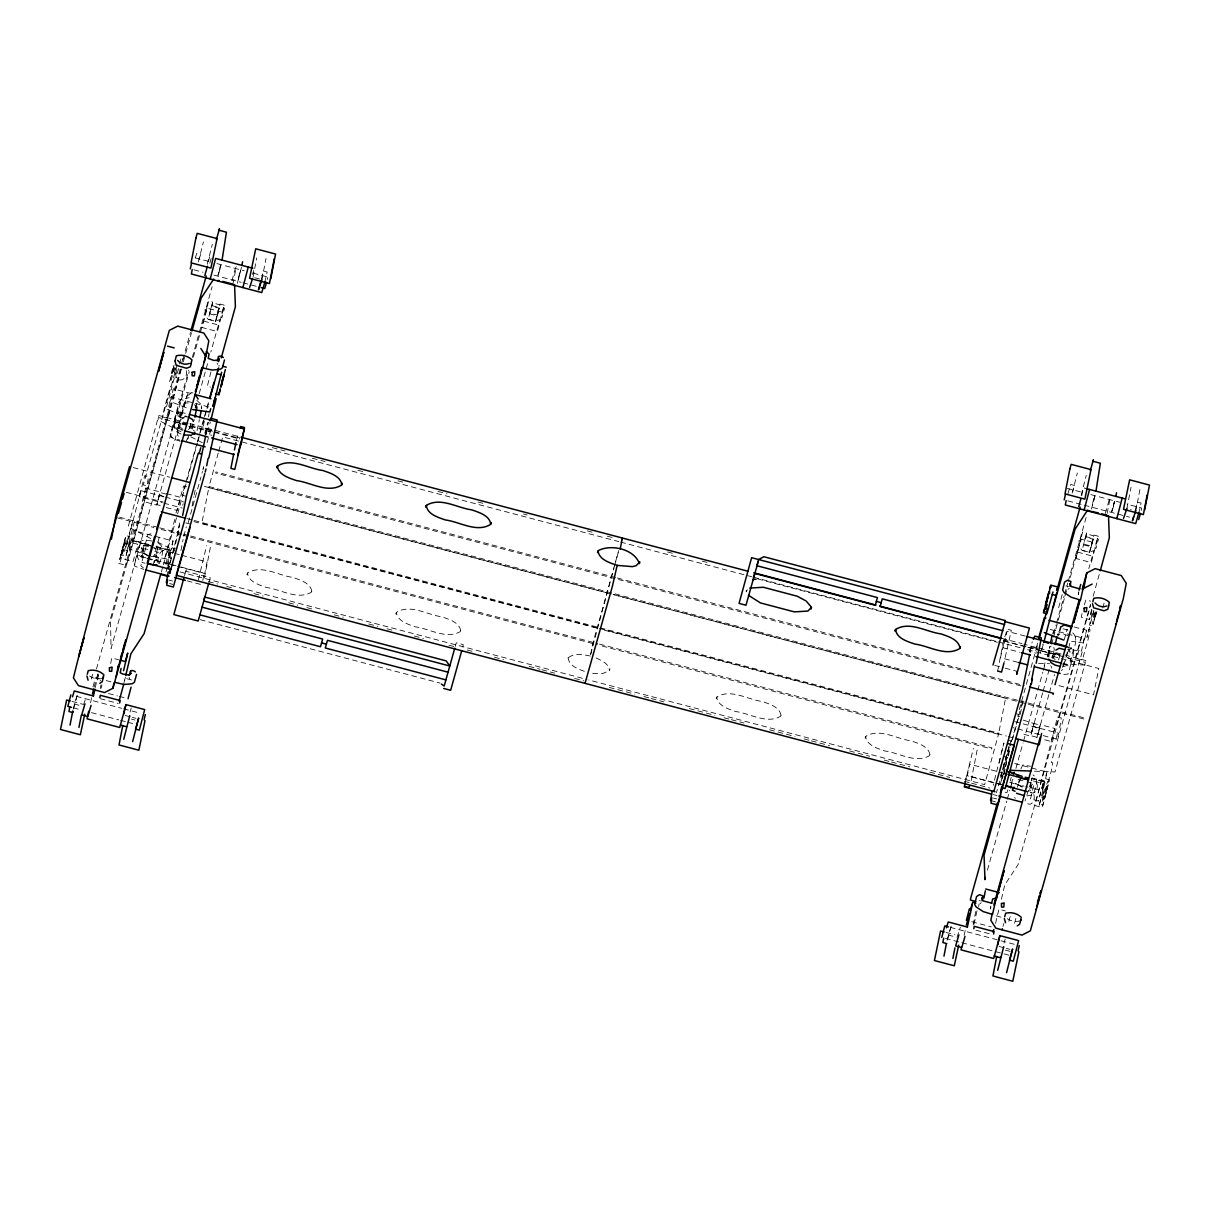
<?xml version="1.0" encoding="UTF-8"?>
<svg xmlns="http://www.w3.org/2000/svg" width="1210" height="1210" viewBox="0 0 1210 1210"><rect width="100%" height="100%" fill="white"/><g stroke="black" fill="none" stroke-linecap="round" stroke-linejoin="round"><path stroke-width="0.75" stroke-dasharray="5 3.75" d="M1031.147 788.028L1030.345 786.061L1033.491 783.702L1030.602 784.564L1032.251 788.194L1025.793 786.606M154.366 562.68L154.986 560.411L156.846 559.534L155.53 560.533L156.423 555.042L156.453 556.161M158.465 563.285L157.058 560.079L150.963 559.791M205.745 434.45L206.487 430.231L205.125 434.647M180.986 431.758L158.011 419.991L158.404 417.511L210.359 431.849L206.456 430.805M141.056 490.685L139.483 496.72M157.663 501.53L158.298 498.747M168.084 567.248L170.852 556.661M209.542 256.807L207.833 264.582M205.851 434.632L207.001 428.234L205.307 433.634L211.871 435.373M218.949 366.554L219.071 365.254M1030.073 652.523L1031.222 646.11L1029.528 651.524L1036.078 653.249M1031.601 732.564L1032.221 729.781M1036.925 737.722L1040.343 724.654L1054.772 728.465L1051.354 741.548L1044.139 739.643M1039.42 728.163L1039.163 729.464M1056.028 739.023L1057.601 732.973M1093.462 623.044L1093.371 624.194L1092.282 623.906L1094.793 612.729M178.672 413.578L178.944 412.262M1070.895 649.437L1071.168 648.136M186.567 370.668C187.974 384.069 170.368 382.194 177.658 369.957M1003.468 773.946L1003.544 773.13L1001.986 778.091M1082.043 613.591L1081.271 617.236L1089.272 619.444L1091.692 609.144M156.135 546.421L170.489 550.217L168.583 559.383L153.262 556.403M151.159 546.209L131.618 539.736L133.523 530.57L173.03 541.006L171.109 550.172L155.787 547.192M198.364 579.953L206.577 545.695M202.811 580.543L204.021 573.116L178.581 566.401M964.975 783.248L973.354 748.385M1011.439 785.003L1012.316 779.573M1030.602 784.564L1029.453 791.552L1030.784 790.553L1028.545 791.113M1031.858 777.924L1044.427 781.236L1042.521 790.402L1030.602 788.088M1014.645 763.495L1046.953 772.04L1045.047 781.206L1031.419 778.559M123.511 684.981L124.993 678.205L131.391 679.899L130.952 682.334M978.648 906.441L979.087 903.991M73.129 709.241L77.576 693.784L73.704 708.122M91.325 679.097L93.352 671.777M96.452 669.024L180.29 368.687M100.218 688.671L100.914 685.117M129.349 547.933L130.801 540.416L150.554 545.634M110.7 663.473L111.774 657.983L118.565 659.768M217.679 314.086L219.917 304.829L212.415 302.848L208.18 319.304L215.667 321.285L219.948 319.485L210.843 352.08M168.84 558.37L170.307 550.852L152.354 546.103M173.68 552.441L179.73 525.049L171.185 558.491M178.263 535.168L178.898 531.886L177.341 531.477L180.396 520.557M209.254 313.738L216.756 315.719L215.667 321.285L219.373 308.217L211.886 306.236L212.688 302.077L208.665 301.018L201.888 327.441L217.422 331.555L224.198 305.132L220.19 304.058L215.758 321.134L208.18 319.304L204.974 315.523M204.339 421.095L203.068 427.644L208.377 429.036L210.298 422.214M180.94 550.505L183.088 539.478M232.91 284.108L236.313 266.639M192.088 505.931L193.872 496.781M194.22 494.95L195.294 489.46M202.932 470.04L203.567 466.757L202.947 469.48M253.011 277.287L256.777 257.911M261.92 279.631L266.018 258.501M204.399 578.032L210.48 546.723M236.268 440.742L238.415 433.014M462.764 647.017L463.233 644.597L456.276 642.767L455.278 646.367M590.601 654.338L615.179 563.164M590.737 654.338L593.898 639.621L613.984 567.747M971.161 780.722L977.256 749.413M997.66 671.066L1003.74 639.757L1007.416 629.23L1011.318 630.259L1003.861 663.367M947.052 940.276L951.499 924.803M604.38 630.138L998.492 734.319L1005.601 698.185L613.213 594.458M194.16 520.481L998.81 733.199L984.653 784.625L588.726 679.959M999.324 762.981L1000.746 755.63M996.45 792.837L997.312 789.374M973.112 925.015L975.88 910.827M1004.088 773.901L1005.162 768.395M1005.51 766.55L1007.31 757.369L1002.379 756.068M1005.661 766.58L1007.431 757.49M1008.429 756.023L1009.866 749.111M1020.302 714.323L1023.1 699.97L1010.305 745.678M1036.577 647.985L1037.53 643.07M990.869 906.048L990.294 908.982L991.096 906.124M1008.822 921.354L1010.743 914.578M1091.601 545.12L1093.84 535.864L1086.353 533.882L1082.103 550.338L1089.59 552.32L1093.885 550.52L1088.818 568.624M1078.836 591.66L1078.261 594.579L1079.063 591.72M1042.763 789.404L1044.23 781.872L1031.661 778.559M1070.29 577.336L1078.897 546.557L1082.103 550.338L1089.59 552.32L1090.679 546.739L1083.192 544.757M1089.696 552.168L1094.112 535.092L1098.135 536.151L1091.344 562.574L1075.811 558.476L1082.602 532.052L1086.625 533.111L1085.809 537.255L1093.311 539.236L1089.59 552.32M1107.18 513.388L1110.236 497.658M1126.949 508.321L1131.047 487.176M1139.941 489.536L1135.842 510.665L1130.503 509.259M169.097 567.369L169.385 566.038M993.319 785.26L993.591 783.929M181.152 434.057C167.161 429.187 177.855 412.202 178.611 402.552L181.364 398.998L189.123 397.757M178.762 425.663L183.875 402.945L183.285 403.822L185.463 402.597L184.707 402.839L190.56 403.066M192.269 429.232L194.296 419.689M197.018 430.669L199.363 419.658M208.407 416.875L209.088 413.714M1047.905 657L1049.811 646.427M1054.379 648.741L1052.685 656.697L1052.655 655.608L1053.199 657.938L1051.551 657.015L1049.327 658.104M1069.791 643.342L1065.375 661.159M1072.726 632.86C1080.908 640.453 1070.079 652.78 1070.941 661.704L1068.188 665.258L1063.045 666.604M1050.25 629.412L1084.357 638.426L1081.407 651.192L1067.598 649.226M1074.117 626.962L1086.686 630.289L1083.736 643.039L1071.652 641.315M1062.229 594.488L1057.737 611.111M90.569 702.662L91.688 697.505M95.318 687.462L98.328 673.713M964.128 935.406L965.625 928.524M101.232 688.127L101.973 684.739M974.035 924.228L977.393 908.997M220.356 267.107C222.035 258.759 215.682 283.442 218.859 272.855M217.558 313.435L217.24 315.039L209.754 313.057L211.705 305.585L219.191 307.567L218.012 311.605M241.516 267.198L238.385 279.631M267.274 279.495L267.712 277.559M1114.108 503.375C1115.786 495.026 1109.434 519.71 1112.61 509.138M1094.384 618.96L1092.917 625.903L1089.484 624.995L1092.358 612.245M1141.196 510.529L1141.68 508.049L1127.145 504.207M174.769 519.453L163.879 561.788M592.386 645.868L592.976 643.281M1007.779 755.675L1009.972 746.933M178.082 416.225L180.683 414.606L181.273 412.595L179.246 412.111L180.774 414.848L180.214 416.875L178.082 416.255M124.554 680.655L125.386 677.071M1011.167 777.289L1010.259 781.01M1001.426 899.166L1004.784 884.888L1018.018 864.696L1090.618 605.257M170.232 562.332L170.791 560.064M994.454 780.223L1003.952 742.94L1001.472 752.438M181.031 369.065L167.948 418.358L162.639 416.951L164.227 408.768L170.444 386.595L172.001 387.003L165.8 409.192L169.536 410.175L128.562 559.141L125.885 565.267L118.716 563.361L125.961 535.637L129.394 536.544L126.929 544.439L144.716 475.711L148.467 476.695L147.075 485.921L143.325 484.923L177.22 364.694M1002.303 778.907L1002.803 776.88M1093.825 610.369L1086.958 637.473L1088.546 629.291L1090.104 629.714L1088.516 637.882L1082.315 660.07L1077.006 658.663L1078.594 650.496L1082.33 651.479L1051.278 762.512L1052.836 762.92L1051.248 771.088L1045.032 793.276L1043.474 792.868L1038.679 806.556L1045.939 778.832L1049.372 779.739L1049.267 781.04L1042.99 805.058L1042.128 807.463L1034.943 805.573L1057.51 717.016L1061.261 717.999L1059.869 727.225L1056.118 726.227L1090.528 604.183M121.983 550.005C118.731 566.643 124.312 546.648 125.099 543.411L123.995 543.108L122.86 546.754M172.788 368.445C170.005 375.236 173.317 376.113 173.877 368.732M92.958 686.796L95.484 677.766L99.038 678.704M173.423 367.507L174.074 364.921M219.645 269.921L220.991 265.096M239.474 275.154C243.27 259.424 236.661 283.533 238.022 280.387M168.568 569.214L169.309 566.235M183.814 536.287L186.295 526.789M202.025 473.125L202.433 471.507M261.526 278.769L263.236 270.995L267.138 272.038L265.005 281.476M947.627 939.141L951.105 926.164M1008.021 754.163L1009.201 749.519M1081.755 495.601L1083.464 487.827L1086.504 488.643M1093.583 500.955C1097.379 485.21 1090.77 509.319 1092.116 506.173M1094.914 496.115L1092.494 505.417M1038.8 730.946L1040.207 725.153L1033.96 723.504L1030.784 735.65L1037.03 737.298L1037.409 736.24M1113.397 506.188L1114.743 501.363M1093.916 611.852L1092.827 616.722L1095.171 617.342L1096.895 611.534M1094.082 619.943L1095.882 613.016M1096.26 612.472L1094.884 618.431L1093.779 618.144L1095.806 611.247M1135.464 509.803L1137.158 502.029L1141.06 503.058L1138.943 512.511M198.319 261.92L203.416 241.955M207.213 264.279L212.325 244.314M1072.257 492.954L1077.354 472.989M1081.15 495.298L1086.247 475.333M157.814 562.09C158.329 543.335 175.495 549.068 166.088 565.01M165.77 564.193L169.097 552.531M1000.201 784.776L1001.396 780.269M94.093 687.265L97.889 673.562M995.558 923.366L998.916 909.224L1005.313 910.918M178.611 368.551L175.843 377.989M1092.025 610.021L1089.272 619.444M173.801 366.963L170.368 379.38M171.971 373.905L173.892 366.827M174.89 367.25L171.049 380.363L169.96 380.076M175.768 368.127L174.089 373.845L171.76 373.224L172.697 370.215M176.841 369.504L172.939 382.708L169.506 381.8L170.716 377.974M219.842 269.633L217.482 278.058M182.725 505.205L183.133 503.662M167.706 565.872L172.001 547.812L175.435 548.72M170.065 563.27L171.744 557.069M1067.885 493.801L1070.668 484.454L1074.571 485.482L1072.741 491.336M1008.989 746.267L1000.851 775.474L1002.061 771.36M1038.12 733.85L1038.951 730.734M1113.593 505.901L1111.234 514.326M1003.014 926.436L1003.816 923.487M138.227 549.506L139.74 544.969L148.936 546.617L145.896 547.298L140.829 565.705L143.4 567.959M153.004 565.327L157.134 550.278L154.577 548.009M169.476 553.923L170.489 550.217M172.001 544.727L173.03 541.006M965.58 779.527L966.729 775.368L1001.245 784.503M1003.816 764.902L1004.466 762.512M1003.907 774.521L1004.935 770.8M1020.953 768.925L1022.768 764.902L1030.557 766.293M1017.428 787.302L1018.351 783.944M1030.996 781.902L1025.036 800.99M1043.398 784.957L1044.427 781.236M1045.939 775.746L1046.953 772.04M179.488 363.923L181.47 356.874M182.831 359.597L190.454 332.342M209.784 263.281L211.81 256.021M181.303 369.126L110.549 621.955L111.033 648.62L188.745 370.215M183.33 361.851L191.482 332.735M98.645 675.074L97.118 680.625L100.717 680.322M192.299 357.495L212.128 286.634M174.573 424.15L189.259 371.651M193.313 357.162L207.273 308.187L222.806 312.286M189.562 428.113L191.074 422.683M195.128 408.209L197.154 400.964M199.181 393.719L208.302 361.124M231.927 280.675L235.859 266.654M188.594 436.341L186.174 441.06M176.01 513.055L183.587 485.981L187.338 486.98M196.867 443.692L182.196 495.208L185.932 496.191M197.366 441.892L206.471 409.328M206.986 407.528L209.012 400.283M161.353 571.982L162.881 566.552M163.38 564.737L177.083 515.747M177.598 513.932L186.733 481.277M187.248 479.462L197.396 443.178M197.911 441.363L199.937 434.103M200.437 432.288L206.532 410.523M207.046 408.708L209.073 401.448M204.838 433.195L207.893 422.275M167.842 567.898L169.551 561.833L171.109 562.257M205.307 433.634L208.498 422.275M207.046 442.709L210.389 431.259M188.2 522.659L200.996 476.952M218.224 453.084L208.725 487.66L1017.247 701.407M218.723 451.285L222.746 436.901L618.794 541.596M184.525 575.642L186.537 568.428L185.977 571.302L210.283 577.73L208.801 583.038M615.678 561.364L618.688 550.611M614.483 565.962L618.491 551.624M998.492 734.319L998.81 733.199M1029.528 651.524L1032.251 641.784M1019.274 709.665L1037.484 644.552M998.386 785.925L1009.201 747.251M1009.7 745.496L1011.167 740.217L1013.768 740.913M1012.392 739.461L1019.516 714.641L1015.614 713.613M1040.464 652.901L1043.005 643.811M1041.886 649.377L1043.338 644.144M1044.154 665.893L1045.047 662.747M987.421 870.156L1006.75 801.111M1007.249 799.296L1009.79 790.221M1010.305 788.406L1012.846 779.316M1015.901 768.41L1023.01 742.97M1023.524 741.155L1037.257 692.09M1037.756 690.275L1042.839 672.11M1043.353 670.295L1045.38 663.019M1047.421 655.76L1049.962 646.669M1053.517 633.949L1056.058 624.874M1056.572 623.044L1064.195 595.789M1064.709 593.974L1067.764 583.084M1068.264 581.254L1086.565 515.853M1048.495 655.185L1051.036 646.125M1051.535 644.325L1053.063 638.895M1053.562 637.08L1064.709 597.241M1065.223 595.441L1067.749 586.381M1075.811 558.476L1081.211 539.206L1096.744 543.32M1042.627 692.922L1033.491 725.622L1036.35 727.8L1039.723 727.286L1048.873 694.57M1043.141 691.107L1050.265 665.682M1052.292 658.406L1054.333 651.146M1049.388 692.755L1054.47 674.59M1058.538 660.055L1060.565 652.795M1064.134 640.075L1067.175 629.17M1105.365 513.448L1109.782 497.673M1062.531 667.36L1063.847 662.626M1093.159 596.197L1099.754 572.602M1014.57 923.154L1016.582 915.834M1102.734 607.995L1104.654 601.204M195.491 407.936L198.077 398.877M191.195 428.718L192.753 423.288M1058.175 635.991L1059.204 632.361M1053.804 657.378L1055.347 651.948M1063.499 665.787L1067.114 653.113L1066.691 651.388M1083.419 641.723L1084.357 638.426M1085.748 633.571L1086.686 630.289M210.948 371.924L207.334 386.202L210.57 387.155M1084.326 604.864L1085.869 599.903L1090.649 601.158M195.309 257.927L196.731 253.419L200.633 254.448L198.818 260.301M181.878 362.501L183.073 358.387M158.707 497.204L159.251 495.495M237.311 283.306L238.688 278.103M252.512 274.504L253.692 270.435M166.027 571.755L167.222 567.641M130.075 712.04L131.27 707.971M1091.42 509.092L1092.781 503.889M1032.644 728.239L1033.174 726.514M1038.377 732.489L1037.847 734.213M1004.013 943.074L1005.192 939.005M1007.945 789.631L1006.932 792.671L1003.755 791.839M83.611 704.613L85.895 697.822M956.974 937.342L960.392 927.163M173.151 552.259L173.892 550.142M1037.182 649.498L1037.772 647.849M1002.455 769.983L1003.317 767.579M129.606 542.095L125.053 559.549L133.009 561.652L135.762 552.229L137.577 544.197L129.606 542.095L125.053 559.549M1043.035 783.566L1038.467 801.005L1030.512 798.903L1032.312 790.886L1035.064 781.463L1043.035 783.566L1038.467 801.005M1052.534 633.571L1053.865 631.181L1057.343 629.23M1057.298 635.008L1057.797 633.98L1057.207 634.857L1062.41 633.692L1068.339 635.719M747.296 589.693L746.131 591.841L746.615 590.147L746.872 592.658M159.13 563.754C161.807 557.583 166.224 545.68 156.982 542.791M187.535 439.094L188.624 437.778M1061.397 670.733L1062.471 669.402M1047.255 654.852L1048.783 653.279L1052.261 652.765L1061.004 655.064M1068.037 589.315L1069.247 588.332M980.055 903.719L981.28 902.721M142.447 548.039L143.158 549.96L140.012 552.38L142.916 551.473L141.268 547.782L147.726 549.431M1016.203 783.46L1015.16 783.778L1024.008 786.137M190.197 394.021L186.824 395.912L182.181 412.202L182.604 413.926L187.157 416.724M185.387 416.618L182.014 418.509L177.371 434.798L179.625 438.171M151.008 533.776L147.938 534.548L142.886 552.955L148.225 556.192M151.069 556.706L154.139 555.934L159.191 537.527L158.586 536.453M1053.154 647.94L1054.122 647.91M1026.866 795.983L1033.068 794.773C1035.064 789.147 1039.859 778.998 1032.977 774.884M1038.467 663.307L1049.615 663.715M1062.637 664.199L1084.931 665.031L1085.854 660.554L1023.811 644.159M1034.565 771.193L1055.014 771.965L1085.37 662.414L1067.114 657.59M592.718 673.425L602.55 673.577L608.751 670.99L609.916 668.843L609.447 670.537C609.084 663.504 601.113 660.357 595.622 657.771M141.146 552.743L146.501 554.165M148.618 545.226L142.735 545.483L144.05 544.485L142.024 556.963L141.54 555.481L144.988 557.961M180.23 441.227L173.968 439.275L171.034 437.052L170.232 434.874L173.317 423.818L174.86 422.26L178.324 421.73L187.066 424.045M164.016 496.992L159.554 494.603L188.019 392.857L189.804 392.116L192.934 392.947M180.759 412.202L177.855 412.081L176.388 413.276L173.529 425.512L175.662 428.264L182.649 430.291M1063.802 674.469L1067.961 674.091L1069.504 669.629L1071.319 661.083L1070.487 659.284L1067.855 657.938M179.141 416.89L186.279 418.781M1063.061 628.777L1068.4 630.198M1030.784 792.565C1037.182 795.983 1040.358 781.176 1033.385 781.055M1027.714 803.712C1034.127 807.115 1037.288 792.308 1030.315 792.187M590.268 656.032C583.326 654.58 574.962 652.856 568.776 657.348L567.611 659.48L568.08 657.786C569.139 666.695 579.998 669.78 587.258 672.306M151.885 540.991L144.429 539.993L140.436 541.263C136.337 548.448 133.962 561.5 145.034 563.21M195.112 257.821L209.632 261.662M216.908 263.583L244.148 270.783M253.223 273.188L267.758 277.029M1067.22 488.371L1083.57 492.682M1090.83 494.603L1119.885 502.286M254.796 277.755L260.135 279.162M193.918 269.815L202.993 272.22M213.898 275.094L241.138 282.308M242.953 282.777L257.473 286.619M1067.84 500.849L1082.375 504.691M1084.19 505.175L1129.58 517.169M203.658 321.104L219.191 325.218M1077.596 552.138L1093.129 556.237M191.21 393.568L173.257 388.818L170.307 401.569L189.592 408.995M208.634 406.938L170.928 396.971L167.978 409.721L187.263 417.132M180.426 412.065L188.034 414.123M1025.233 636.067L1007.068 631.272L1003.272 647.864L1019.561 652.175M1067.023 647.123L1072.136 648.636L1074.011 650.345L1072.317 659.783L1071.274 663.458L1069.716 664.729L1063 663.655M188.11 423.243L158.918 415.514L158.329 417.178L128.094 526.925L151.069 538.692M189.94 423.712L239.202 436.734M1001.91 638.366L1021.996 643.675M206.925 429.111L213.489 430.851M236.978 437.067L239.58 437.748M1003.74 639.757L1007.643 640.801M1031.147 647.002L1037.696 648.741M212.476 431.183L175.042 421.942L173.575 423.137L170.852 436.311L172.849 438.126L179.836 440.153M214.291 431.667L239.731 438.383M667.527 551.957L674.817 553.893M702.193 561.122L709.483 563.058M1003.256 640.71L1039.753 650.36M1041.583 650.844L1059.824 655.669M214.019 432.227L239.52 438.958M272.295 447.624L285.031 450.997M312.346 458.212L325.097 461.585M357.857 470.251L365.148 472.172M397.924 480.839L405.199 482.76M437.975 491.426L447.08 493.831M478.026 502.014L485.316 503.935M523.552 514.038L527.197 515.006M587.273 530.887L594.564 532.808M607.299 536.181L612.759 537.633M1026.065 646.881L1004.255 641.118L1000.458 657.711L1018.563 662.505M1027.88 647.365L1040.6 650.723M1042.415 651.207L1064.225 656.97M620.609 542.08L752.015 576.822M753.845 577.306L996.586 641.466M998.401 641.95L1020.302 647.743M1027.608 649.664L1098.786 668.48L1093.568 694.812L1055.014 684.618M757.672 578.924L997.403 642.298M994.756 665.424L1003.438 667.708M1005.162 668.177L1017.323 671.384M615.527 577.533L215.94 471.9L215.622 473.034L1023.917 686.705M617.342 578.017L1024.235 685.586M1017.565 700.272L209.043 486.541L201.798 523.34L597.725 628.005M1019.38 700.756L1085.083 718.12L1084.765 719.254L1019.062 701.891M133.221 467.559L169.718 477.209M204.399 486.375L611.383 593.974M1017.247 715.957L1019.743 716.622M166.405 493.62L180.85 497.446L177.431 510.514L162.987 506.703M1023.267 720.131L1034.051 723.61L1030.678 736.073L1021.648 733.699M166.284 494.134L160.038 492.485L156.861 504.615L161.55 505.856M163.683 496.66L140.784 490.61L139.831 493.877L139.21 496.644L162.095 502.71M165.437 497.128L183.678 501.953M1014.721 721.644L1058.735 733.275L1058.115 736.058L1057.162 739.31L1013.133 727.679M126.309 492.319L163.123 502.044M163.864 503.163L182.105 507.988M186.869 518.545L192.329 519.997M599.555 628.489L1006.433 736.043M1008.263 736.527L1013.738 737.979M193.842 521.616L597.074 628.202M185.78 522.871L190.711 524.172M1008.369 740.323L1011.636 741.186M1007.098 750.82L1008.656 751.244L1000.851 781.599L999.294 781.191M119.518 517.199L157.844 527.333M159.675 527.817L181.576 533.61M183.391 534.094L188.866 535.531M190.696 536.015L597.695 643.614M599.51 644.098L991.913 747.825L991.595 748.96L599.192 645.217M117.37 517.85L153.882 527.5M161.172 529.436L181.258 534.729M183.073 535.213L188.548 536.665M190.378 537.149L597.377 644.733M148.951 544.515L130.998 539.781L129.092 548.932L148.633 555.42M150.751 547.101L172.561 552.864M174.376 553.333L179.821 554.785M181.636 555.254L207.076 561.985L204.732 573.57L170.338 564.48M1004.315 773.371L969.785 764.236L968.635 768.395L967.425 775.822L1001.819 784.912M154.865 551.306L158.434 552.259L156.665 553.53L157.557 548.054L158.041 549.537L156.166 547.888M1018.079 779.512L1025.218 781.403M1027.003 781.872L1032.357 783.278M1000.534 776.034L1003.135 776.714M153.64 556.055L157.209 556.993L156.453 556.177M145.865 557.75L136.669 556.101L135.157 560.654L134.597 566.144L143.748 569.396M147.696 558.233L169.491 563.996M171.306 564.48L176.766 565.917M168.523 564.011L141.373 556.827L137.426 554.422M180.018 571.922L586.895 679.476M208.468 581.617L217.573 584.022M226.678 586.427L233.969 588.362M254.009 593.656L263.115 596.061M288.63 602.807L297.736 605.212M306.841 607.617L314.131 609.553M334.172 614.846L343.277 617.251M368.793 623.997L377.898 626.402M387.003 628.807L394.294 630.743M414.334 636.036L423.439 638.441M448.955 645.187L456.246 647.108M467.166 649.997L474.456 651.933M494.497 657.227L503.602 659.631M529.118 666.377L540.038 669.266M541.868 669.75L554.619 673.123M574.659 678.417L583.764 680.822M609.295 687.431L634.781 694.162M643.886 696.567L649.346 698.019M651.177 698.503L663.912 701.876M689.413 708.606L714.898 715.352M724.004 717.757L729.464 719.194M731.279 719.678L744.029 723.051M769.515 729.781L795.015 736.527M804.121 738.932L809.581 740.369M811.396 740.853L829.606 745.663M849.632 750.956L869.657 756.25M884.223 760.107L889.683 761.559M891.513 762.028L909.708 766.853M929.749 772.146L949.774 777.44M964.34 781.282L969.8 782.734M971.615 783.218L989.825 788.028M187.187 580.876L201.662 584.702M993.334 794.622L996.949 795.575M169.218 580.18L172.501 581.042M993.44 798.055L996.707 798.918M169.597 583.523L172.879 584.385M990.536 800.536L995.452 801.837M200.255 619.686L439.986 683.06M106.162 680.58L111.501 681.986M996.102 915.849L1001.441 917.256M108.492 693.511L117.385 695.871M119.17 696.34L126.279 698.215M971.736 921.717L991.308 926.89M100.203 698.684L118.232 703.449M975.925 930.188L992.155 934.468M76.306 696.31L121.711 708.319M123.526 708.803L139.876 713.114M950.243 927.344L1015.614 944.632M72.055 701.407L82.885 704.28M125.129 715.443L130.559 716.88M132.359 717.364L135.974 718.317M945.978 932.441L955.008 934.831M999.067 946.477L1004.481 947.914M1006.281 948.383L1009.896 949.336M74.143 703.963L81.267 705.838M131.406 719.103L134.96 720.041M948.08 934.982L955.189 936.873M1005.328 950.122L1010.668 951.529M73.296 707.835L80.571 709.756M91.461 712.645L118.701 719.844M120.516 720.313L125.961 721.765M127.776 722.234L135.051 724.155M945.418 938.385L959.938 942.227M961.753 942.711L1008.974 955.189M1022.556 786.44L1009.684 782.204M1022.147 787.226L1016.808 783.989M183.043 429.474L178.762 425.799M190.847 436.81L202.342 442.709M157.633 542.065L174.058 550.474M1068.309 651.661L1070.305 652.114L1068.778 649.392L1069.353 647.35L1071.485 647.985L1068.884 649.619L1068.294 651.645M1055.15 659.571L1052.579 657.227M196.852 400.389L200.799 404.125L201.646 406.938M194.402 404.685L196.867 407.422M193.434 430.17L194.326 431.032M1031.268 779.754L1031.964 780.556L1031.328 779.573M1014.676 797.345L1015.281 798.418M217.044 363L217.785 364.497M129.077 677.403L129.803 678.901M190 426.253L190.802 428.446M1051.218 666.438L1051.641 668.147M1075.539 636.914L1075.584 637.957M1075.599 638.608L1075.63 639.682M1047.86 655.593L1047.89 656.682M201.662 407.573L201.692 408.647L201.616 405.894M173.938 424.574L173.968 425.648M173.983 426.283L174.013 427.342M102.88 678.341A15.231 13.809 11 0 1 87.271 674.212M1049.191 657.06A7.759 3.267 15.6 0 1 1051.142 653.491A7.759 3.267 15.6 0 1 1060.278 655.366M181.439 429.353A7.759 3.267 15.6 0 1 174.996 423.394A7.759 3.267 15.6 0 1 186.355 424.347M188.866 426.238A7.759 3.267 15.6 0 1 188.246 429.459M1065.889 586.003A2.571 1.089 15.6 0 1 1068.385 586.593M979.162 900.558A2.571 1.089 15.6 0 1 980.418 900.996M1020.317 920.87A15.231 13.809 11 0 1 1004.708 916.741M123.722 544.213L120.955 554.785L123.284 555.405L126.052 544.818L123.722 544.213M125.507 537.361L119.155 561.637L120.244 561.924L126.505 538.783L125.507 537.361M145.729 488.159L142.311 501.227L156.755 505.054L160.174 491.971L145.729 488.159M205.019 310.093C208.725 309.911 205.912 301.471 205.019 310.093M223.502 307.537L220.976 317.186L222.035 317.474L224.516 308.278L223.502 307.537M1041.568 804.317L1042.566 805.754L1048.919 781.463L1047.83 781.176L1047.073 783.293L1041.568 804.317M1042.067 797.783L1044.366 798.903L1047.134 788.315L1044.79 787.695L1042.067 797.783M1046.317 786.939L1042.99 799.704L1044.079 799.991L1047.361 787.831L1046.317 786.939M1078.957 541.112C1082.647 540.93 1079.849 532.506 1078.957 541.112M1085.627 536.62L1083.676 544.092L1091.178 546.073L1093.129 538.601L1085.627 536.62M1097.425 538.571L1094.914 548.221L1095.957 548.493L1098.453 539.297L1097.425 538.571M126.959 541.989L125.371 550.157L126.929 550.58L134.733 520.209L133.161 519.801L126.959 541.989M247.445 573.026L246.976 574.72L248.141 572.587C262.101 564.631 278.663 575.612 292.744 577.382C299.989 579.908 310.849 582.978 311.908 591.887L312.392 590.193L311.227 592.325C297.252 600.281 280.69 589.3 266.623 587.546C259.363 585.02 248.519 581.934 247.445 573.026M396.366 612.396L395.897 614.09L397.061 611.957C411.022 604.002 427.584 614.983 441.665 616.752C448.91 619.278 459.77 622.348 460.829 631.257L461.312 629.563L460.148 631.696C446.172 639.651 429.611 628.671 415.544 626.901C408.284 624.375 397.44 621.305 396.366 612.396M716.683 697.081L716.214 698.775L717.379 696.627C731.339 688.671 747.916 699.667 761.982 701.422C769.227 703.948 780.087 707.018 781.146 715.942L781.63 714.248L780.465 716.38C766.49 724.336 749.928 713.356 735.861 711.586C728.601 709.06 717.757 705.99 716.683 697.081M865.604 736.436L865.135 738.13L866.299 735.998C880.26 728.042 896.837 739.023 910.903 740.792C918.148 743.318 929.008 746.389 930.066 755.297L930.55 753.603L929.386 755.751C915.41 763.707 898.848 752.711 884.782 750.956C877.522 748.43 866.678 745.36 865.604 736.436M196.912 408.632L196.837 406.378L196.912 408.632M178.793 426.843L178.717 424.589L178.793 426.843"/><path stroke-width="1.5" d="M194.84 432.212L194.266 434.239L192.284 434.193M72.918 711.571L72.842 712.539L68.94 711.51L69.787 707.094M131.073 687.174L128.063 698.684M145.321 714.565L144.126 719.859M190.288 268.862L191.482 263.568M182.665 515.399L186.643 494.95L197.986 454.128L198.319 453.221L201.45 454.037M210.328 277.998L210.253 278.965L215.622 258.411L252.814 268.242M221.233 386.308L221.672 384.039M224.289 374.631L220.946 387.397M248.247 267.047L242.877 287.587M941.773 937.432L944.798 925.907L948.428 926.86M966.397 920.311L969.407 908.786M993.954 790.538L993.879 791.431L1022.465 689.76L1029.71 654.353M994.454 955.189L994.378 956.157L1000.458 957.76L1000.549 956.808M1048.45 593.671L1047.346 598.542M1019.243 945.585L1018.064 950.878M1050.144 587.969L1050.235 586.82L1051.324 587.107M1064.21 499.881L1065.405 494.587M1035.73 909.481L1036.002 909.073M1084.266 509.032L1084.175 510L1089.56 489.445M1116.89 517.653L1116.8 518.621L1122.184 498.066M1115.559 624.163L1115.847 623.74M965.141 782.658L964.37 786.954L991.519 794.138M87.574 716.411L87.12 718.846L119.745 727.467L126.067 704.674M99.855 697.746L100.294 695.296L120.123 700.545L119.669 702.98M961.496 947.43L961.058 949.88L993.682 958.501L1000.004 935.708M973.778 928.766L974.216 926.331L994.045 931.564L993.607 934.014M70.044 725.092L72.781 710.996M111.411 539.206L115.979 515.127L129.561 466.606M86.908 676.027L88.088 680.217M78.937 727.437L81.342 715.11M84.776 714.112L80.359 734.757L60.5 729.494L66.641 699.985L70.24 700.938M175.026 361.14L176.206 365.314L186.582 368.263L190.333 366.796L191.316 363.272M175.072 360.867L176.373 355.785A15.231 13.809 11 0 1 191.982 359.899L190.999 363.439M112.923 688.293L205.821 356.269L208.831 340.827L203.84 333.037L177.689 326.125L169.324 330.375C137.456 446.218 102.305 561.274 73.417 677.842L78.408 685.631L104.559 692.559L112.923 688.293L113.921 683.136M116.19 676.587L118.247 666.029M121.076 668.389L120.229 672.775L122.86 674.076L128.744 674.968L131.406 673.168M122.8 725.425L119.004 744.967L138.863 750.215L144.988 720.691M222.05 260.15L226.436 232.199L219.207 230.293L219.449 228.751L216.393 239.656M204.157 362.198L205.881 353.396M168.25 571.755L166.314 582.645M170.459 568.987L169.672 573.555L198.243 471.87L205.503 436.462M214.306 399.905L213.02 406.439L221.657 372.211M241.879 265.398L242.575 261.768M206.698 465.774L208.12 458.424M233.757 453.629L230.898 468.376L234.8 469.404L244.541 427.569L240.639 426.54L240.064 427.795M234.468 449.954L235.905 442.588M274.277 258.698L269.437 283.563L249.578 278.315L255.718 248.791L275.577 254.04L270.738 278.905M617.176 565.372L632.482 566.643L636.158 565.66L639.833 561.909L639.364 563.603C634.418 549.249 611.595 543.91 598.693 550.414L597.528 552.546L597.997 550.852C599.071 559.761 609.916 562.847 617.176 565.372L612.32 586.532L585.05 683.363M943.966 956.112L946.371 943.785M952.875 958.471L954.917 947.899M958.698 945.146L954.282 965.777L934.422 960.528L940.563 931.004L944.178 931.957M992.139 791.37L990.536 800.536M1017.323 671.384L1016.763 674.273L1029.438 628.096L1005.132 621.668M1001.593 786.772L1000.443 793.17L1002.137 787.755M985.394 877.432L984.97 879.64L984.048 855.198L1000.761 794.773M983.911 898.153L985.333 890.832M1018.306 739.582L1005.495 787.634L1005.162 788.557L1002.046 787.725M1031.631 679.975L1034.49 665.273M1031.404 683.862L1032.402 678.87M992.2 913.52L990.869 920.386L995.845 928.176L1022.011 935.088L1030.36 930.823L1123.258 598.799L1126.268 583.356L1121.292 575.567L1095.126 568.655L1086.777 572.92L1082.239 589.134M991.55 903.159L992.76 898.864L996.178 898.153L992.533 914.457L983.17 911.584L976.077 906.88L974.67 904.399L976.591 896.489L979.51 894.674L982.913 895.884L982.036 900.815M996.722 956.46L992.926 975.986L1012.785 981.25L1018.926 951.726M1004.36 918.572L1005.525 922.746M1041.568 733.457L1039.284 744.725L1015.553 738.463M1095.973 491.184L1100.359 463.233L1093.144 461.328L1093.371 459.785L1090.316 470.69M1086.777 572.92L1083.767 588.362L1092.131 584.097M1020.65 920.704L1020.953 919.161M1092.464 603.669L1093.643 607.843L1104.019 610.793L1107.785 609.326L1108.768 605.802M1115.802 496.418L1116.497 492.803M1147.156 495.056L1143.359 514.583L1123.5 509.334L1129.641 479.825L1149.5 485.074L1144.66 509.939M196.534 409.146L194.855 417.072L196.489 416.3M199.756 417.828L201.314 410.492M240.76 442.558L237.75 455.459M1050.582 642.752L1052.155 635.416M1055.271 644.537L1056.95 636.596M1000.579 637.912L1005.434 620.594L763.888 556.736L758.579 559.519L756.84 565.705L877.432 597.574L875.284 605.257L754.692 573.389L753.406 578.017M87.937 714.686L88.693 711.253M93.442 696.053L94.955 689.186M967.38 927.087L972.25 904.747M192.224 269.543L191.361 273.974L261.768 292.578L265.005 281.476M118.671 665.213L118.247 667.436L123.556 648.772M195.869 389.348L195.43 391.571L196.353 388.622M217.906 371.228L218.632 367.976M220.16 388.909L218.995 394.883L215.561 393.976M219.539 392.025L220.16 389.302M943.724 938.113L942.862 942.545L946.764 943.573M1066.146 500.577L1065.299 504.993L1135.691 523.612L1138.943 512.511M1049.221 592.053L1050.688 585.111L1057.873 587.001L1057.011 589.421M1030.194 686.856L1030.905 683.65M1040.434 892.995L1040.827 891.256M1120.263 607.677L1120.702 605.454L1119.779 608.403M123.571 670.718L127.731 653.037L125.356 661.567L120.259 660.221M125.81 675.286L130.861 653.854L144.096 633.677L160.839 573.797M208.861 457.955L217.195 420.006L210.555 418.236L209.542 420.687M92.444 694.071L93.669 688.898M123.511 684.981L119.109 701.15M966.366 925.09L969.286 913.414M1003.861 663.367L1001.562 672.095L997.66 671.066M1036.153 663.261L1041.402 637.897L1034.777 636.112L1033.385 639.394M136.533 674.378L134.416 682.228L132.223 683.771L124.086 684.452L114.587 682.319M224.5 359.975L222.383 367.825L220.205 369.368L212.052 370.048L202.554 367.931M1056.708 592.976L1043.837 642.389M123.692 714.021L125.825 704.583L144.701 709.574L139.332 730.114L135.429 729.086M220.84 386.444L221.581 383.479M205.201 472.066L205.972 468.966M1049.524 591.07L1043.443 612.835L1046.877 613.742L1052.957 591.977M1029.801 688.399L1002.621 786.001M997.615 945.055L999.747 935.602L1018.639 940.593L1013.269 961.148L1009.367 960.12M123.738 739.28L129.772 715.639M132.631 741.639L138.681 717.984L136.08 727.301M997.675 970.314L1003.71 946.659M1006.569 972.659L1012.604 949.018L1010.002 958.335M84.972 703.796L81.736 714.898L87.816 716.501L91.068 705.4M207.409 266.26L204.808 275.562M124.04 647.032L125.825 639.636L125.507 640.544M196.504 386.807L197.215 384.175M202.191 367.674L196.822 386.958M221.869 382.133L223.774 375.055M221.959 381.997L225.378 369.564M204.808 473.609L176.221 575.279M261.103 280.448L258.501 289.765L261.92 279.631M266.563 282.323L264.733 288.54L261.103 287.587M1045.909 604.939L1047.815 597.846M958.91 934.816L955.658 945.917L961.753 947.536L964.99 936.434M1080.863 499.034L1078.73 506.597M1080.137 599.767L1073.618 622.817L1079.804 599.706M1140.486 513.342L1138.67 519.574M1039.798 895.521L1036.607 907.031M1119.628 610.203L1116.437 621.698M1040.282 737.087L993.864 904.944M1018.82 782.28L1020.635 778.257L1028.424 779.648M970.133 910.359L972.689 902.297L975.895 903.144M87.271 674.212L88.254 670.688A15.231 13.809 11 0 1 103.863 674.802L102.88 678.341M190.968 330.527L206.229 276.001M191.982 330.92L201.147 298.174L213.701 279.026M103.515 676.632L102.23 681.699L99.795 683.317M120.516 658.3L121.983 653.052M122.951 649.573L124.917 642.586M197.684 382.511L199.544 375.856M200.482 372.529L201.873 367.522M154.714 536.272L147.181 563.225L170.897 569.502M156.725 529.072L160.749 514.704M129.334 675.361L130.529 671.066M217.301 360.958L218.511 356.663M218.587 361.639L219.388 358.78M210.026 396.668L214.064 382.194M210.086 397.818L218.208 368.793M221.264 357.903L235.39 306.705L234.574 284.637M199.242 453.221L200.769 447.761M210.767 420.505L216.182 398.68L214.624 398.272M190.076 527.379L173.317 587.031L166.753 585.307L167.585 579.741M184.011 577.442L173.862 614.589L198.183 621.017L208.801 583.038M454.763 648.182L444.176 686.055L441.378 684.058M461.751 650.617L450.649 690.305L443.707 688.46M620.186 549.098L622.394 538.042L621.804 539.69M758.11 561.939L745.995 605.227L739.053 603.397L751.622 557.689L1004.572 624.557M993.017 664.955L1000.685 638.411L880.109 606.543L882.256 598.844L1002.833 630.728M1038.634 638.093L1044.366 617.614L1045.924 618.023M1039.012 639.122L1047.603 608.373M997.267 803.243L970.828 897.729L970.375 900.043L975.789 901.48M1056.769 590.631L1080.152 507.035M1053.184 607.42L1075.07 529.209L1087.639 510.06M1070.003 586.411L1070.895 581.481L1067.492 580.271L1064.573 582.086L1062.652 589.996L1064.044 592.476L1071.137 597.195L1080.5 600.054L1084.16 583.749L1082.557 589.482M1079.123 590.193L1080.727 584.46M1079.214 599.948L1055.014 684.618M994.575 903.885L996.178 898.153M1053.108 694.434L1053.426 693.3L1029.71 687.023M1100.268 570.787L1109.328 537.739L1108.496 515.657M1004.708 916.741L1005.691 913.217A15.231 13.809 11 0 1 1021.3 917.331M1092.827 601.839L1093.81 598.315A15.231 13.809 11 0 1 1109.419 602.444L1108.436 605.968M1020.998 918.904L1019.667 924.228L1017.247 925.847M1037.469 902.569L1039.45 895.491M210.737 408.723L209.799 412.02L192.541 409.555M240.563 445.613L244.359 429.005L189.35 414.425M1059.718 630.561L1060.762 626.931L1064.134 625.041L1069.761 626.523L1071.576 628.187M118.414 513.297L121.484 502.573M122.513 499.004L124.055 493.65M72.479 696.809L74.309 690.955L93.2 695.947M946.402 927.843L948.232 921.99L967.123 926.981M1046.62 601.249L1045.682 604.259M1045.742 609.28L1047.134 604.486M1133.619 516.731L1132.424 520.784L1135.842 510.665M1039.95 893.721L1040.857 890.772M993.032 932.184L993.864 929.462M249.608 287.405L252.451 278.981M1123.53 518.44L1126.949 508.321M70.861 694.873L67.851 706.398L71.481 707.351M223.668 376.643L224.001 375.72M1044.638 608.993L1043.882 611.111L1044.986 611.398M1001.986 929.719L1002.349 928.72M811.547 607.314L807.872 611.065L794.365 611.882L760.424 602.913L748.536 595.365M1013.209 774.143L1014.373 772.298M1017.973 775.519L1016.657 776.517L1018.896 775.958M1055.861 650.133L1059.234 648.242L1064.861 649.74M969.739 785.834L968.439 787.408L964.536 786.379M1014.01 787.135L1012.377 790.175L1015.084 791.264M189.289 363.484C185.342 365.208 180.214 363.756 177.583 360.383M1106.742 606.013C1102.779 607.738 1097.667 606.286 1095.02 602.913M218.692 359.96L213.898 360.459L208.196 358.387L209.058 353.986L206.214 351.626M749.807 588.09L763.328 587.258L797.254 596.227L806.178 601.037L810.821 606.482L811.078 609.008M191.452 435.252L183.784 434.95M752.968 579.56L756.114 579.136M217.361 280.584L219.328 280.523M155.152 565.025L147.696 564.026M1010.41 770.301L1030.844 771.057M1079.865 588.862L1071.379 586.532L1069.64 583.583M991.897 903.25L983.397 900.936L981.658 897.986M155.803 564.631L156.907 564.783M1060.429 666.498L1055.09 665.092L1050.749 662.414M1050.401 661.038L1048.737 659.132M1025.097 777.243L1028.016 777.894M1024.31 795.651L1016.521 793.261M1086.504 488.643L1125.224 498.868M222.716 281.416L232.91 284.108M1098.347 512.904L1088.168 510.786M1101.735 513.796L1106.832 515.142M1104.881 515.203L1107.997 516.035M167.555 346.151L174.21 347.905M222.655 366.207L226.24 367.159M1049.826 592.87L1048.737 592.582L1046.71 599.479L1045.395 605.348L1046.484 605.635M217.271 373.769L221.006 374.752M1052.322 594.518L1056.073 595.502M218.36 392.872L219.449 393.159M194.795 394.505L210.963 398.786M1048.979 620.322L1072.317 626.493M1054.349 643.085L1066.857 646.397M1027.048 636.551L1067.023 647.123M876.358 601.415L881.183 602.686M241.032 437.218L748.294 571.317M753.769 572.769L876.01 605.091M879.67 606.044L1001.91 638.366M184.464 430.775L207.984 436.992M211.614 437.959L236.948 444.645M1021.376 652.644L1030.421 655.034M1035.851 656.47L1061.185 663.171M181.651 440.637L205.171 446.853M210.601 448.29L234.135 454.506M1018.563 662.505L1027.608 664.895M1034.852 666.816L1060.187 673.501M171.548 477.693L189.788 482.518M161.323 511.8L185.039 518.077M1007.733 743.53L1014.298 745.269L997.524 804.922L990.975 803.198L991.792 797.632M1008.52 771.753L1013.904 773.175M1007.945 774.324L1027.925 779.603M1006.705 785.94L1012.15 787.377M1005.434 785.88L1027.154 791.612M176.963 575.476L994.983 791.718M145.563 569.88L169.082 576.096M174.512 577.533L185.372 580.407M161.006 574.538L168.19 576.444M998.764 796.044L1022.284 802.275M202.055 607.163L322.647 639.046L320.484 646.73L199.907 614.846M448.048 672.185L327.456 640.317L325.309 648L445.9 679.884M321.558 642.888L326.382 644.159M985.696 889.002L999.278 892.602M120.44 725.123L126.536 726.741M1008.883 771.874L1022.208 776.351M1063.514 640.014L1044.23 632.603M1043.549 641.391L1048.48 643.327M188.291 416.951L192.844 419.764L193.267 421.473M195.823 395.504L198.077 398.877M200.845 348.48L205.821 356.269M130.68 671.671A2.571 1.089 15.6 0 1 132.102 670.537A2.571 1.089 15.6 0 1 135.339 671.913M218.647 357.268A2.571 1.089 15.6 0 1 220.069 356.148A2.571 1.089 15.6 0 1 223.305 357.51M78.786 656.516L83.929 637.806L78.786 656.516M158.631 371.183L163.758 352.488L158.631 371.183M996.223 899.045L1004.013 870.882L996.223 899.045M109.429 667.723L109.46 671.232L111.743 671.278L112.106 667.118L109.429 667.723M195.914 237.977L191.074 262.842L210.933 268.091L217.074 238.582L197.215 233.333L195.914 237.977M192.103 372.287L192.133 375.796L194.402 375.841L194.78 371.682L192.103 372.287M1069.837 469.011L1065.012 493.877L1084.871 499.125L1090.996 469.601L1071.137 464.353L1069.837 469.011M1001.472 903.537L1001.502 907.046L1003.786 907.092L1004.149 902.932L1001.472 903.537M1084.13 608.101L1084.175 611.61L1086.444 611.655L1086.822 607.496L1084.13 608.101M204.641 597.029L203.779 600.992L449.772 666.014L446.188 660.887L204.641 597.029M277.362 466.092L276.893 467.786L278.058 465.653C292.018 457.698 308.595 468.678 322.662 470.448C329.922 472.974 340.766 476.044 341.84 484.953L342.309 483.259L341.144 485.392C327.184 493.347 310.607 482.367 296.541 480.612C289.296 478.086 278.436 475.001 277.362 466.092M426.283 505.462L425.814 507.156L426.979 505.024C440.939 497.068 457.516 508.049 471.582 509.818C478.842 512.344 489.687 515.415 490.761 524.323L491.23 522.629L490.065 524.762C476.105 532.718 459.528 521.737 445.461 519.967C438.217 517.441 427.357 514.371 426.283 505.462M895.536 629.502L895.052 631.197L896.217 629.064C910.192 621.108 926.754 632.089 940.82 633.858C948.08 636.384 958.925 639.455 959.999 648.363L960.468 646.669L959.303 648.817C945.343 656.773 928.781 645.777 914.699 644.023C907.455 641.497 896.595 638.426 895.536 629.502"/></g></svg>
